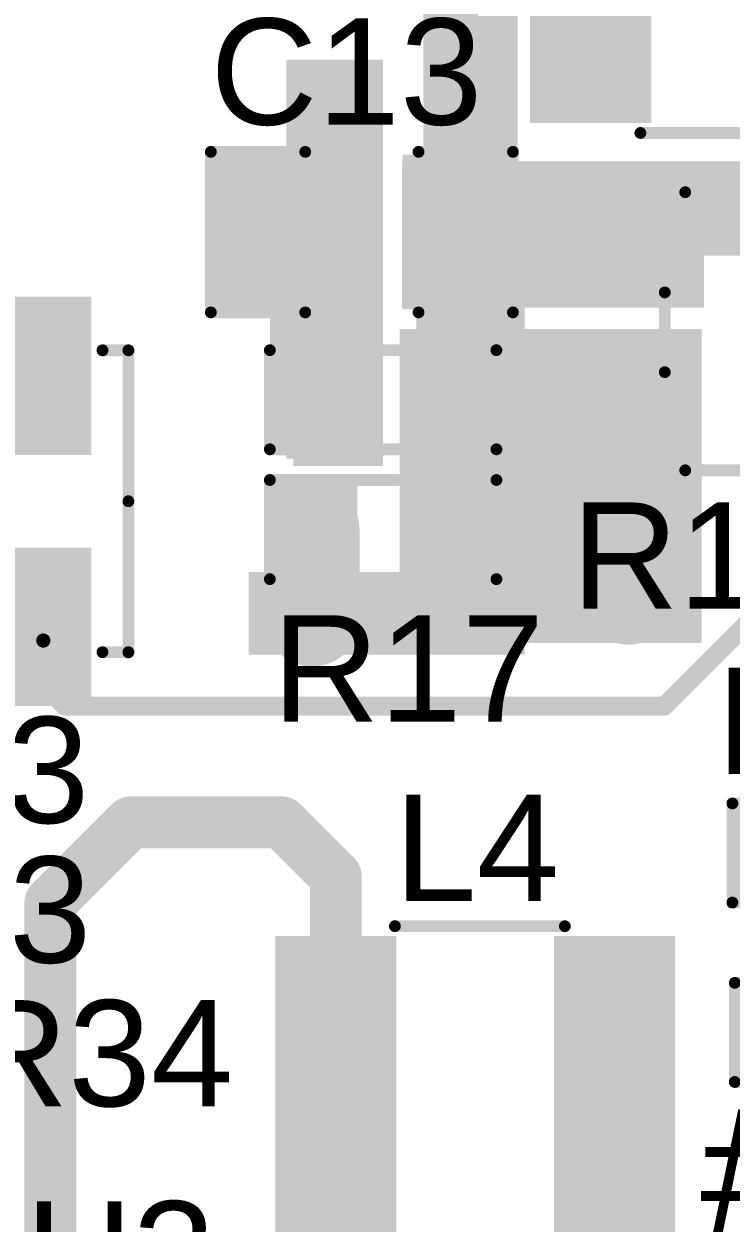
# Model space of a CAD drawing. Header units: millimetres. Extents: x -0.39 to 4.37, y -0.38 to 3.54.
# Drawn here: x 2.328 to 2.627, y 0.141 to 0.649 of the extents above; entities that cross this region are included whole.
import ezdxf

# ---------------------------------------------------------------- set-up
doc = ezdxf.new("R2010")
doc.units = ezdxf.units.MM
doc.header["$MEASUREMENT"] = 0
for name, color, linetype in [('BottomLayer', 5, 'Continuous'), ('BottomPaste', 16, 'Continuous'), ('BottomSolder', 6, 'Continuous'), ('TopLayer', 1, 'Continuous'), ('TopOverlay', 2, 'Continuous'), ('TopPaste', 8, 'Continuous'), ('TopSolder', 216, 'Continuous'), ('ViaHoleLayer', 16, 'Continuous')]:
    doc.layers.add(name, color=color, linetype=linetype)
doc.styles.add('Arial', font='', dxfattribs={"height": 0.2})
doc.styles.get('Arial').set_extended_font_data('Arial')

# ---------------------------------------------------------------- blocks, each defined once
blk = doc.blocks.new('MHP0302_2R2M_4')
at = {"layer": 'TopLayer'}
for points in [[(-0.08268, 0.03937), (-0.02362, 0.03937), (-0.02362, -0.03937), (-0.08268, -0.03937)], [(0.02362, 0.03937), (0.08268, 0.03937), (0.08268, -0.03937), (0.02362, -0.03937)]]:
    blk.add_hatch(color=1, dxfattribs=at).paths.add_polyline_path(points)
at = {"layer": 'TopPaste'}
for points in [[(-0.08268, 0.03937), (-0.02362, 0.03937), (-0.02362, -0.03937), (-0.08268, -0.03937)], [(0.02362, 0.03937), (0.08268, 0.03937), (0.08268, -0.03937), (0.02362, -0.03937)]]:
    blk.add_hatch(color=8, dxfattribs=at).paths.add_polyline_path(points)
at = {"layer": 'TopSolder'}
for points in [[(-0.08668, 0.04337), (-0.01962, 0.04337), (-0.01962, -0.04337), (-0.08668, -0.04337)], [(0.01962, 0.04337), (0.08668, 0.04337), (0.08668, -0.04337), (0.01962, -0.04337)]]:
    blk.add_hatch(color=216, dxfattribs=at).paths.add_polyline_path(points)
at = {"layer": 'TopOverlay', "const_width": 0.005}
for points in [[(0, 0.05906), (-0.06393, 0.05906)], [(-0.06393, 0.04807), (-0.06393, 0.05906)], [(0.064, 0.05906), (0, 0.05906)], [(0.06393, 0.04807), (0.06393, 0.05906)], [(-0.06393, -0.05906), (-0.06393, -0.04807)], [(0.06393, -0.05906), (0.06393, -0.04807)], [(0, -0.05906), (-0.06393, -0.05906)], [(0.064, -0.05906), (0, -0.05906)]]:
    blk.add_lwpolyline(points, dxfattribs=at)
at = {"layer": 'TopOverlay', "const_width": 0.0025}
for points in [[(-0.06518, 0.05906, 1), (-0.06268, 0.05906, 1)], [(-0.06518, 0.05906, 1), (-0.06268, 0.05906, 1)], [(-0.00125, 0.05906, 1), (0.00125, 0.05906, 1)], [(-0.00125, 0.05906, 1), (0.00125, 0.05906, 1)], [(0.06268, 0.05906, 1), (0.06518, 0.05906, 1)], [(0.06275, 0.05906, 1), (0.06525, 0.05906, 1)], [(-0.06518, 0.04807, 1), (-0.06268, 0.04807, 1)], [(0.06268, 0.04807, 1), (0.06518, 0.04807, 1)], [(-0.06518, -0.04807, 1), (-0.06268, -0.04807, 1)], [(0.06268, -0.04807, 1), (0.06518, -0.04807, 1)], [(-0.06518, -0.05906, 1), (-0.06268, -0.05906, 1)], [(-0.06518, -0.05906, 1), (-0.06268, -0.05906, 1)], [(-0.00125, -0.05906, 1), (0.00125, -0.05906, 1)], [(-0.00125, -0.05906, 1), (0.00125, -0.05906, 1)], [(0.06268, -0.05906, 1), (0.06518, -0.05906, 1)], [(0.06275, -0.05906, 1), (0.06525, -0.05906, 1)]]:
    blk.add_lwpolyline(points, format="xyb", close=True, dxfattribs=at)
blk = doc.blocks.new('SOT_23_5_88')
at = {"layer": 'TopLayer'}
for points in [[(-0.07283, 0.04921), (-0.02953, 0.04921), (-0.02953, 0.02559), (-0.07283, 0.02559)], [(0.02953, 0.04921), (0.07283, 0.04921), (0.07283, 0.02559), (0.02953, 0.02559)], [(-0.07283, 0.01181), (-0.02953, 0.01181), (-0.02953, -0.01181), (-0.07283, -0.01181)], [(-0.07283, -0.02559), (-0.02953, -0.02559), (-0.02953, -0.04921), (-0.07283, -0.04921)], [(0.02953, -0.02559), (0.07283, -0.02559), (0.07283, -0.04921), (0.02953, -0.04921)]]:
    blk.add_hatch(color=1, dxfattribs=at).paths.add_polyline_path(points)
at = {"layer": 'TopPaste'}
for points in [[(-0.07283, 0.04921), (-0.02953, 0.04921), (-0.02953, 0.02559), (-0.07283, 0.02559)], [(0.02953, 0.04921), (0.07283, 0.04921), (0.07283, 0.02559), (0.02953, 0.02559)], [(-0.07283, 0.01181), (-0.02953, 0.01181), (-0.02953, -0.01181), (-0.07283, -0.01181)], [(-0.07283, -0.02559), (-0.02953, -0.02559), (-0.02953, -0.04921), (-0.07283, -0.04921)], [(0.02953, -0.02559), (0.07283, -0.02559), (0.07283, -0.04921), (0.02953, -0.04921)]]:
    blk.add_hatch(color=8, dxfattribs=at).paths.add_polyline_path(points)
at = {"layer": 'TopSolder'}
for points in [[(-0.07683, 0.05321), (-0.02553, 0.05321), (-0.02553, 0.02159), (-0.07683, 0.02159)], [(0.02553, 0.05321), (0.07683, 0.05321), (0.07683, 0.02159), (0.02553, 0.02159)], [(-0.07683, 0.01581), (-0.02553, 0.01581), (-0.02553, -0.01581), (-0.07683, -0.01581)], [(-0.07683, -0.02159), (-0.02553, -0.02159), (-0.02553, -0.05321), (-0.07683, -0.05321)], [(0.02553, -0.02159), (0.07683, -0.02159), (0.07683, -0.05321), (0.02553, -0.05321)]]:
    blk.add_hatch(color=216, dxfattribs=at).paths.add_polyline_path(points)
at = {"layer": 'TopOverlay'}
for points, const_width in [([(-0.0615, 0.0615, 1), (-0.06843, 0.0615, 1)], 0.01), ([(-0.07093, 0.0615, 1), (-0.06593, 0.0615, 1)], 0.005), ([(-0.064, 0.0615, 1), (-0.059, 0.0615, 1)], 0.005), ([(-0.0307, 0.0589, 1), (-0.0282, 0.0589, 1)], 0.0025), ([(0.02473, 0.0589, 1), (0.02723, 0.0589, 1)], 0.0025), ([(0.0334, 0.01732, 1), (0.0359, 0.01732, 1)], 0.0025), ([(0.0334, -0.01646, 1), (0.0359, -0.01646, 1)], 0.0025), ([(-0.0307, -0.0589, 1), (-0.0282, -0.0589, 1)], 0.0025), ([(0.02473, -0.0589, 1), (0.02723, -0.0589, 1)], 0.0025)]:
    blk.add_lwpolyline(points, format="xyb", close=True, dxfattribs=dict(at, const_width=const_width))
at = {"layer": 'TopOverlay', "const_width": 0.005}
for points in [[(0.02598, 0.0589), (-0.02945, 0.0589)], [(0.03465, 0.01732), (0.03465, -0.01646)], [(0.02598, -0.0589), (-0.02945, -0.0589)]]:
    blk.add_lwpolyline(points, dxfattribs=at)
blk = doc.blocks.new('RES0603_177')
at = {"layer": 'TopLayer'}
for points in [[(-0.015, 0.0175), (-0.015, -0.0175), (-0.045, -0.0175), (-0.045, 0.0175)], [(0.045, 0.0175), (0.045, -0.0175), (0.015, -0.0175), (0.015, 0.0175)]]:
    blk.add_hatch(color=1, dxfattribs=at).paths.add_polyline_path(points)
at = {"layer": 'TopPaste'}
for points in [[(-0.015, 0.0175), (-0.015, -0.0175), (-0.045, -0.0175), (-0.045, 0.0175)], [(0.045, 0.0175), (0.045, -0.0175), (0.015, -0.0175), (0.015, 0.0175)]]:
    blk.add_hatch(color=8, dxfattribs=at).paths.add_polyline_path(points)
at = {"layer": 'TopSolder'}
for points in [[(-0.011, 0.0215), (-0.011, -0.0215), (-0.049, -0.0215), (-0.049, 0.0215)], [(0.049, 0.0215), (0.049, -0.0215), (0.011, -0.0215), (0.011, 0.0215)]]:
    blk.add_hatch(color=216, dxfattribs=at).paths.add_polyline_path(points)
at = {"layer": 'TopOverlay', "const_width": 0.005}
for points in [[(-0.048, 0.021), (0.048, 0.021)], [(-0.048, -0.021), (-0.048, 0.021)], [(0.048, -0.021), (0.048, 0.021)], [(-0.048, -0.021), (0.048, -0.021)]]:
    blk.add_lwpolyline(points, dxfattribs=at)
at = {"layer": 'TopOverlay', "const_width": 0.0025}
for points in [[(-0.04925, 0.021, 1), (-0.04675, 0.021, 1)], [(-0.04925, 0.021, 1), (-0.04675, 0.021, 1)], [(0.04675, 0.021, 1), (0.04925, 0.021, 1)], [(0.04675, 0.021, 1), (0.04925, 0.021, 1)], [(-0.04925, -0.021, 1), (-0.04675, -0.021, 1)], [(-0.04925, -0.021, 1), (-0.04675, -0.021, 1)], [(0.04675, -0.021, 1), (0.04925, -0.021, 1)], [(0.04675, -0.021, 1), (0.04925, -0.021, 1)]]:
    blk.add_lwpolyline(points, format="xyb", close=True, dxfattribs=at)
blk = doc.blocks.new('RES0603_178')
at = {"layer": 'TopLayer'}
for points in [[(-0.015, 0.0175), (-0.015, -0.0175), (-0.045, -0.0175), (-0.045, 0.0175)], [(0.045, 0.0175), (0.045, -0.0175), (0.015, -0.0175), (0.015, 0.0175)]]:
    blk.add_hatch(color=1, dxfattribs=at).paths.add_polyline_path(points)
at = {"layer": 'TopPaste'}
for points in [[(-0.015, 0.0175), (-0.015, -0.0175), (-0.045, -0.0175), (-0.045, 0.0175)], [(0.045, 0.0175), (0.045, -0.0175), (0.015, -0.0175), (0.015, 0.0175)]]:
    blk.add_hatch(color=8, dxfattribs=at).paths.add_polyline_path(points)
at = {"layer": 'TopSolder'}
for points in [[(-0.011, 0.0215), (-0.011, -0.0215), (-0.049, -0.0215), (-0.049, 0.0215)], [(0.049, 0.0215), (0.049, -0.0215), (0.011, -0.0215), (0.011, 0.0215)]]:
    blk.add_hatch(color=216, dxfattribs=at).paths.add_polyline_path(points)
at = {"layer": 'TopOverlay', "const_width": 0.005}
for points in [[(-0.048, -0.021), (-0.048, 0.021)], [(-0.048, 0.021), (0.048, 0.021)], [(0.048, -0.021), (0.048, 0.021)], [(-0.048, -0.021), (0.048, -0.021)]]:
    blk.add_lwpolyline(points, dxfattribs=at)
at = {"layer": 'TopOverlay', "const_width": 0.0025}
for points in [[(-0.04925, 0.021, 1), (-0.04675, 0.021, 1)], [(-0.04925, 0.021, 1), (-0.04675, 0.021, 1)], [(0.04675, 0.021, 1), (0.04925, 0.021, 1)], [(0.04675, 0.021, 1), (0.04925, 0.021, 1)], [(-0.04925, -0.021, 1), (-0.04675, -0.021, 1)], [(-0.04925, -0.021, 1), (-0.04675, -0.021, 1)], [(0.04675, -0.021, 1), (0.04925, -0.021, 1)], [(0.04675, -0.021, 1), (0.04925, -0.021, 1)]]:
    blk.add_lwpolyline(points, format="xyb", close=True, dxfattribs=at)
blk = doc.blocks.new('RES0603_183')
at = {"layer": 'TopLayer'}
for points in [[(-0.015, 0.0175), (-0.015, -0.0175), (-0.045, -0.0175), (-0.045, 0.0175)], [(0.045, 0.0175), (0.045, -0.0175), (0.015, -0.0175), (0.015, 0.0175)]]:
    blk.add_hatch(color=1, dxfattribs=at).paths.add_polyline_path(points)
at = {"layer": 'TopPaste'}
for points in [[(-0.015, 0.0175), (-0.015, -0.0175), (-0.045, -0.0175), (-0.045, 0.0175)], [(0.045, 0.0175), (0.045, -0.0175), (0.015, -0.0175), (0.015, 0.0175)]]:
    blk.add_hatch(color=8, dxfattribs=at).paths.add_polyline_path(points)
at = {"layer": 'TopSolder'}
for points in [[(-0.011, 0.0215), (-0.011, -0.0215), (-0.049, -0.0215), (-0.049, 0.0215)], [(0.049, 0.0215), (0.049, -0.0215), (0.011, -0.0215), (0.011, 0.0215)]]:
    blk.add_hatch(color=216, dxfattribs=at).paths.add_polyline_path(points)
at = {"layer": 'TopOverlay', "const_width": 0.005}
for points in [[(-0.048, 0.021), (0.048, 0.021)], [(-0.048, -0.021), (-0.048, 0.021)], [(0.048, -0.021), (0.048, 0.021)], [(-0.048, -0.021), (0.048, -0.021)]]:
    blk.add_lwpolyline(points, dxfattribs=at)
at = {"layer": 'TopOverlay', "const_width": 0.0025}
for points in [[(-0.04925, 0.021, 1), (-0.04675, 0.021, 1)], [(-0.04925, 0.021, 1), (-0.04675, 0.021, 1)], [(0.04675, 0.021, 1), (0.04925, 0.021, 1)], [(0.04675, 0.021, 1), (0.04925, 0.021, 1)], [(-0.04925, -0.021, 1), (-0.04675, -0.021, 1)], [(-0.04925, -0.021, 1), (-0.04675, -0.021, 1)], [(0.04675, -0.021, 1), (0.04925, -0.021, 1)], [(0.04675, -0.021, 1), (0.04925, -0.021, 1)]]:
    blk.add_lwpolyline(points, format="xyb", close=True, dxfattribs=at)
blk = doc.blocks.new('RES0603_184')
at = {"layer": 'TopLayer'}
for points in [[(-0.015, 0.0175), (-0.015, -0.0175), (-0.045, -0.0175), (-0.045, 0.0175)], [(0.045, 0.0175), (0.045, -0.0175), (0.015, -0.0175), (0.015, 0.0175)]]:
    blk.add_hatch(color=1, dxfattribs=at).paths.add_polyline_path(points)
at = {"layer": 'TopPaste'}
for points in [[(-0.015, 0.0175), (-0.015, -0.0175), (-0.045, -0.0175), (-0.045, 0.0175)], [(0.045, 0.0175), (0.045, -0.0175), (0.015, -0.0175), (0.015, 0.0175)]]:
    blk.add_hatch(color=8, dxfattribs=at).paths.add_polyline_path(points)
at = {"layer": 'TopSolder'}
for points in [[(-0.011, 0.0215), (-0.011, -0.0215), (-0.049, -0.0215), (-0.049, 0.0215)], [(0.049, 0.0215), (0.049, -0.0215), (0.011, -0.0215), (0.011, 0.0215)]]:
    blk.add_hatch(color=216, dxfattribs=at).paths.add_polyline_path(points)
at = {"layer": 'TopOverlay', "const_width": 0.005}
for points in [[(-0.048, -0.021), (-0.048, 0.021)], [(-0.048, 0.021), (0.048, 0.021)], [(0.048, -0.021), (0.048, 0.021)], [(-0.048, -0.021), (0.048, -0.021)]]:
    blk.add_lwpolyline(points, dxfattribs=at)
at = {"layer": 'TopOverlay', "const_width": 0.0025}
for points in [[(-0.04925, 0.021, 1), (-0.04675, 0.021, 1)], [(-0.04925, 0.021, 1), (-0.04675, 0.021, 1)], [(0.04675, 0.021, 1), (0.04925, 0.021, 1)], [(0.04675, 0.021, 1), (0.04925, 0.021, 1)], [(-0.04925, -0.021, 1), (-0.04675, -0.021, 1)], [(-0.04925, -0.021, 1), (-0.04675, -0.021, 1)], [(0.04675, -0.021, 1), (0.04925, -0.021, 1)], [(0.04675, -0.021, 1), (0.04925, -0.021, 1)]]:
    blk.add_lwpolyline(points, format="xyb", close=True, dxfattribs=at)
blk = doc.blocks.new('MWPY4020_3R3M_T_232')
at = {"layer": 'TopLayer'}
for points in [[(-0.08071, 0.07283), (-0.0374, 0.07283), (-0.0374, -0.07283), (-0.08071, -0.07283)], [(0.0374, 0.07283), (0.08071, 0.07283), (0.08071, -0.07283), (0.0374, -0.07283)]]:
    blk.add_hatch(color=1, dxfattribs=at).paths.add_polyline_path(points)
at = {"layer": 'TopPaste'}
for points in [[(-0.08071, 0.07283), (-0.0374, 0.07283), (-0.0374, -0.07283), (-0.08071, -0.07283)], [(0.0374, 0.07283), (0.08071, 0.07283), (0.08071, -0.07283), (0.0374, -0.07283)]]:
    blk.add_hatch(color=8, dxfattribs=at).paths.add_polyline_path(points)
at = {"layer": 'TopSolder'}
for points in [[(-0.08471, 0.07683), (-0.0334, 0.07683), (-0.0334, -0.07683), (-0.08471, -0.07683)], [(0.0334, 0.07683), (0.08471, 0.07683), (0.08471, -0.07683), (0.0334, -0.07683)]]:
    blk.add_hatch(color=216, dxfattribs=at).paths.add_polyline_path(points)
at = {"layer": 'TopOverlay', "const_width": 0.005}
for points in [[(-0.038, 0.081), (0.034, 0.081)], [(-0.038, -0.081), (0.034, -0.081)]]:
    blk.add_lwpolyline(points, dxfattribs=at)
at = {"layer": 'TopOverlay', "const_width": 0.0025}
for points in [[(-0.03925, 0.081, 1), (-0.03675, 0.081, 1)], [(0.03275, 0.081, 1), (0.03525, 0.081, 1)], [(-0.03925, -0.081, 1), (-0.03675, -0.081, 1)], [(0.03275, -0.081, 1), (0.03525, -0.081, 1)]]:
    blk.add_lwpolyline(points, format="xyb", close=True, dxfattribs=at)
blk = doc.blocks.new('MWPY4020_3R3M_T_233')
at = {"layer": 'TopLayer'}
for points in [[(-0.08071, 0.07283), (-0.0374, 0.07283), (-0.0374, -0.07283), (-0.08071, -0.07283)], [(0.0374, 0.07283), (0.08071, 0.07283), (0.08071, -0.07283), (0.0374, -0.07283)]]:
    blk.add_hatch(color=1, dxfattribs=at).paths.add_polyline_path(points)
at = {"layer": 'TopPaste'}
for points in [[(-0.08071, 0.07283), (-0.0374, 0.07283), (-0.0374, -0.07283), (-0.08071, -0.07283)], [(0.0374, 0.07283), (0.08071, 0.07283), (0.08071, -0.07283), (0.0374, -0.07283)]]:
    blk.add_hatch(color=8, dxfattribs=at).paths.add_polyline_path(points)
at = {"layer": 'TopSolder'}
for points in [[(-0.08471, 0.07683), (-0.0334, 0.07683), (-0.0334, -0.07683), (-0.08471, -0.07683)], [(0.0334, 0.07683), (0.08471, 0.07683), (0.08471, -0.07683), (0.0334, -0.07683)]]:
    blk.add_hatch(color=216, dxfattribs=at).paths.add_polyline_path(points)
at = {"layer": 'TopOverlay', "const_width": 0.005}
for points in [[(0.034, 0.081), (-0.038, 0.081)], [(0.034, -0.081), (-0.038, -0.081)]]:
    blk.add_lwpolyline(points, dxfattribs=at)
at = {"layer": 'TopOverlay', "const_width": 0.0025}
for points in [[(-0.03925, 0.081, 1), (-0.03675, 0.081, 1)], [(0.03275, 0.081, 1), (0.03525, 0.081, 1)], [(-0.03925, -0.081, 1), (-0.03675, -0.081, 1)], [(0.03275, -0.081, 1), (0.03525, -0.081, 1)]]:
    blk.add_lwpolyline(points, format="xyb", close=True, dxfattribs=at)
blk = doc.blocks.new('C__0603_B_297')
at = {"layer": 'BottomLayer'}
for points in [[(-0.015, 0.0175), (-0.015, -0.0175), (-0.045, -0.0175), (-0.045, 0.0175)], [(0.045, 0.0175), (0.045, -0.0175), (0.015, -0.0175), (0.015, 0.0175)]]:
    blk.add_hatch(color=5, dxfattribs=at).paths.add_polyline_path(points)
at = {"layer": 'BottomPaste'}
for points in [[(-0.015, 0.0175), (-0.015, -0.0175), (-0.045, -0.0175), (-0.045, 0.0175)], [(0.045, 0.0175), (0.045, -0.0175), (0.015, -0.0175), (0.015, 0.0175)]]:
    blk.add_hatch(color=16, dxfattribs=at).paths.add_polyline_path(points)
at = {"layer": 'BottomSolder'}
for points in [[(-0.011, 0.0215), (-0.011, -0.0215), (-0.049, -0.0215), (-0.049, 0.0215)], [(0.049, 0.0215), (0.049, -0.0215), (0.011, -0.0215), (0.011, 0.0215)]]:
    blk.add_hatch(color=6, dxfattribs=at).paths.add_polyline_path(points)
blk = doc.blocks.new('C__0402_B_303')
at = {"layer": 'BottomLayer'}
for points in [[(-0.0095, 0.0125), (-0.0095, -0.0125), (-0.0275, -0.0125), (-0.0275, 0.0125)], [(0.0275, 0.0125), (0.0275, -0.0125), (0.0095, -0.0125), (0.0095, 0.0125)]]:
    blk.add_hatch(color=5, dxfattribs=at).paths.add_polyline_path(points)
at = {"layer": 'BottomPaste'}
for points in [[(-0.0095, 0.0125), (-0.0095, -0.0125), (-0.0275, -0.0125), (-0.0275, 0.0125)], [(0.0275, 0.0125), (0.0275, -0.0125), (0.0095, -0.0125), (0.0095, 0.0125)]]:
    blk.add_hatch(color=16, dxfattribs=at).paths.add_polyline_path(points)
at = {"layer": 'BottomSolder'}
for points in [[(-0.00714, 0.01486), (-0.00714, -0.01486), (-0.02986, -0.01486), (-0.02986, 0.01486)], [(0.02986, 0.01486), (0.02986, -0.01486), (0.00714, -0.01486), (0.00714, 0.01486)]]:
    blk.add_hatch(color=6, dxfattribs=at).paths.add_polyline_path(points)
blk = doc.blocks.new('CAP0805_304')
at = {"layer": 'TopLayer'}
for points in [[(-0.06, 0.03), (-0.02, 0.03), (-0.02, -0.03), (-0.06, -0.03)], [(0.02, 0.03), (0.06, 0.03), (0.06, -0.03), (0.02, -0.03)]]:
    blk.add_hatch(color=1, dxfattribs=at).paths.add_polyline_path(points)
at = {"layer": 'TopPaste'}
for points in [[(-0.06, 0.03), (-0.02, 0.03), (-0.02, -0.03), (-0.06, -0.03)], [(0.02, 0.03), (0.06, 0.03), (0.06, -0.03), (0.02, -0.03)]]:
    blk.add_hatch(color=8, dxfattribs=at).paths.add_polyline_path(points)
at = {"layer": 'TopSolder'}
for points in [[(-0.06276, 0.03276), (-0.01724, 0.03276), (-0.01724, -0.03276), (-0.06276, -0.03276)], [(0.01724, 0.03276), (0.06276, 0.03276), (0.06276, -0.03276), (0.01724, -0.03276)]]:
    blk.add_hatch(color=216, dxfattribs=at).paths.add_polyline_path(points)
at = {"layer": 'TopOverlay', "const_width": 0.005}
for points in [[(-0.064, 0.034), (-0.064, -0.034)], [(-0.024, 0.034), (-0.064, 0.034)], [(0.064, 0.034), (0.024, 0.034)], [(0.064, 0.034), (0.064, -0.034)], [(-0.024, -0.034), (-0.064, -0.034)], [(0.064, -0.034), (0.024, -0.034)]]:
    blk.add_lwpolyline(points, dxfattribs=at)
at = {"layer": 'TopOverlay', "const_width": 0.0025}
for points in [[(-0.06525, 0.034, 1), (-0.06275, 0.034, 1)], [(-0.06525, 0.034, 1), (-0.06275, 0.034, 1)], [(-0.02525, 0.034, 1), (-0.02275, 0.034, 1)], [(0.02275, 0.034, 1), (0.02525, 0.034, 1)], [(0.06275, 0.034, 1), (0.06525, 0.034, 1)], [(0.06275, 0.034, 1), (0.06525, 0.034, 1)], [(-0.06525, -0.034, 1), (-0.06275, -0.034, 1)], [(-0.06525, -0.034, 1), (-0.06275, -0.034, 1)], [(-0.02525, -0.034, 1), (-0.02275, -0.034, 1)], [(0.02275, -0.034, 1), (0.02525, -0.034, 1)], [(0.06275, -0.034, 1), (0.06525, -0.034, 1)], [(0.06275, -0.034, 1), (0.06525, -0.034, 1)]]:
    blk.add_lwpolyline(points, format="xyb", close=True, dxfattribs=at)
blk = doc.blocks.new('C__0603_B_305')
at = {"layer": 'BottomLayer'}
for points in [[(-0.015, 0.0175), (-0.015, -0.0175), (-0.045, -0.0175), (-0.045, 0.0175)], [(0.045, 0.0175), (0.045, -0.0175), (0.015, -0.0175), (0.015, 0.0175)]]:
    blk.add_hatch(color=5, dxfattribs=at).paths.add_polyline_path(points)
at = {"layer": 'BottomPaste'}
for points in [[(-0.015, 0.0175), (-0.015, -0.0175), (-0.045, -0.0175), (-0.045, 0.0175)], [(0.045, 0.0175), (0.045, -0.0175), (0.015, -0.0175), (0.015, 0.0175)]]:
    blk.add_hatch(color=16, dxfattribs=at).paths.add_polyline_path(points)
at = {"layer": 'BottomSolder'}
for points in [[(-0.011, 0.0215), (-0.011, -0.0215), (-0.049, -0.0215), (-0.049, 0.0215)], [(0.049, 0.0215), (0.049, -0.0215), (0.011, -0.0215), (0.011, 0.0215)]]:
    blk.add_hatch(color=6, dxfattribs=at).paths.add_polyline_path(points)

msp = doc.modelspace()

# ---------------------------------------------------------------- hatches: boundary and pattern name
at = {"layer": 'BottomLayer'}
for points in [[(2.43882, 0.46482), (2.47982, 0.46482), (2.47982, 0.63382), (2.43882, 0.63382)], [(2.53982, 0.54882), (2.49382, 0.54882), (2.49382, 0.38182), (2.53982, 0.38182)], [(2.56382, 0.38782), (2.59982, 0.38782), (2.59982, 0.44682), (2.56382, 0.44682)], [(2.42282, 0.38182), (2.53982, 0.38182), (2.53982, 0.41682), (2.42282, 0.41682)]]:
    msp.add_hatch(color=5, dxfattribs=at).paths.add_polyline_path(points)
h = msp.add_hatch(color=5, dxfattribs=at)
edge = h.paths.add_edge_path()
edge.add_arc((2.46082, 0.59709), 0.00591, 0, 360)
h = msp.add_hatch(color=5, dxfattribs=at)
edge = h.paths.add_edge_path()
edge.add_arc((2.56382, 0.57082), 0.01181, 0, 360)
h = msp.add_hatch(color=5, dxfattribs=at)
edge = h.paths.add_edge_path()
edge.add_arc((2.58382, 0.40182), 0.01181, 0, 360)
h = msp.add_hatch(color=5, dxfattribs=at)
edge = h.paths.add_edge_path()
edge.add_arc((2.44982, 0.39682), 0.01181, 0, 360)
at = {"layer": 'BottomSolder'}
h = msp.add_hatch(color=6, dxfattribs=at)
edge = h.paths.add_edge_path()
edge.add_arc((2.46082, 0.59709), 0.00991, 0, 360)
h = msp.add_hatch(color=6, dxfattribs=at)
edge = h.paths.add_edge_path()
edge.add_arc((2.56382, 0.57082), 0.01581, 0, 360)
h = msp.add_hatch(color=6, dxfattribs=at)
edge = h.paths.add_edge_path()
edge.add_arc((2.58382, 0.40182), 0.01581, 0, 360)
h = msp.add_hatch(color=6, dxfattribs=at)
edge = h.paths.add_edge_path()
edge.add_arc((2.44982, 0.39682), 0.01581, 0, 360)
at = {"layer": 'TopLayer'}
h = msp.add_hatch(color=1, dxfattribs=at)
edge = h.paths.add_edge_path()
edge.add_arc((2.46082, 0.59709), 0.00591, 0, 360)
for points in [[(2.43182, 0.47182), (2.46482, 0.47182), (2.46482, 0.59082), (2.43182, 0.59082)], [(2.48782, 0.52882), (2.61582, 0.52882), (2.61582, 0.59082), (2.48782, 0.59082)], [(2.48682, 0.38682), (2.61482, 0.38682), (2.61482, 0.51982), (2.48682, 0.51982)]]:
    msp.add_hatch(color=1, dxfattribs=at).paths.add_polyline_path(points)
h = msp.add_hatch(color=1, dxfattribs=at)
edge = h.paths.add_edge_path()
edge.add_arc((2.56382, 0.57082), 0.01181, 0, 360)
h = msp.add_hatch(color=1, dxfattribs=at)
edge = h.paths.add_edge_path()
edge.add_arc((2.58382, 0.40182), 0.01181, 0, 360)
h = msp.add_hatch(color=1, dxfattribs=at)
edge = h.paths.add_edge_path()
edge.add_arc((2.44982, 0.39682), 0.01181, 0, 360)
at = {"layer": 'TopSolder'}
h = msp.add_hatch(color=216, dxfattribs=at)
edge = h.paths.add_edge_path()
edge.add_arc((2.46082, 0.59709), 0.00991, 0, 360)
h = msp.add_hatch(color=216, dxfattribs=at)
edge = h.paths.add_edge_path()
edge.add_arc((2.56382, 0.57082), 0.01581, 0, 360)
h = msp.add_hatch(color=216, dxfattribs=at)
edge = h.paths.add_edge_path()
edge.add_arc((2.58382, 0.40182), 0.01581, 0, 360)
h = msp.add_hatch(color=216, dxfattribs=at)
edge = h.paths.add_edge_path()
edge.add_arc((2.44982, 0.39682), 0.01581, 0, 360)
at = {"layer": 'ViaHoleLayer'}
h = msp.add_hatch(color=16, dxfattribs=at)
edge = h.paths.add_edge_path()
edge.add_arc((2.46082, 0.59709), 0.00394, 0, 360)
h = msp.add_hatch(color=16, dxfattribs=at)
edge = h.paths.add_edge_path()
edge.add_arc((2.56382, 0.57082), 0.00591, 0, 360)
h = msp.add_hatch(color=16, dxfattribs=at)
edge = h.paths.add_edge_path()
edge.add_arc((2.58382, 0.40182), 0.00591, 0, 360)
h = msp.add_hatch(color=16, dxfattribs=at)
edge = h.paths.add_edge_path()
edge.add_arc((2.44982, 0.39682), 0.00591, 0, 360)

# ---------------------------------------------------------------- linework, layer by layer
at = {"layer": 'BottomLayer'}
for points, const_width in [([(2.51682, 0.47982), (2.51682, 0.73182)], 0.04), ([(2.56382, 0.57082), (2.75882, 0.57082)], 0.04), ([(2.26518, 0.43982), (2.345, 0.36)], 0.008), ([(2.599, 0.36), (2.64882, 0.40982)], 0.008), ([(2.345, 0.36), (2.599, 0.36)], 0.008)]:
    msp.add_lwpolyline(points, dxfattribs=dict(at, const_width=const_width))
for points, const_width in [([(2.55382, 0.57082, 1), (2.57382, 0.57082, 1)], 0.02), ([(2.50682, 0.47982, 1), (2.52682, 0.47982, 1)], 0.02), ([(2.343, 0.36, 1), (2.347, 0.36, 1)], 0.004), ([(2.343, 0.36, 1), (2.347, 0.36, 1)], 0.004), ([(2.597, 0.36, 1), (2.601, 0.36, 1)], 0.004), ([(2.597, 0.36, 1), (2.601, 0.36, 1)], 0.004)]:
    msp.add_lwpolyline(points, format="xyb", close=True, dxfattribs=dict(at, const_width=const_width))
at = {"layer": 'TopLayer'}
for points, const_width in [([(2.43982, 0.57982), (2.45709, 0.59709)], 0.022), ([(2.45709, 0.59709), (2.46082, 0.59709)], 0.022), ([(2.43982, 0.56982), (2.43982, 0.57982)], 0.022), ([(2.43082, 0.56082), (2.43982, 0.56982)], 0.022), ([(2.55182, 0.55982), (2.56282, 0.57082)], 0.022), ([(2.56282, 0.57082), (2.56382, 0.57082)], 0.022), ([(2.55082, 0.45332), (2.58382, 0.42032)], 0.022), ([(2.44982, 0.39682), (2.44982, 0.43482)], 0.04), ([(2.58382, 0.40182), (2.58382, 0.42032)], 0.022), ([(1.9452, 0.38782), (2.33582, 0.38782)], 0.006), ([(2.33882, 0.27682), (2.37282, 0.31082)], 0.022), ([(2.37282, 0.31082), (2.43682, 0.31082)], 0.022), ([(2.43682, 0.31082), (2.45977, 0.28788)], 0.022), ([(2.45977, 0.18582), (2.45977, 0.28788)], 0.022), ([(2.33882, 0.00987), (2.33882, 0.27682)], 0.022), ([(2.57788, 0.00977), (2.57788, 0.18582)], 0.022)]:
    msp.add_lwpolyline(points, dxfattribs=dict(at, const_width=const_width))
for points, const_width in [([(2.45159, 0.59709, 1), (2.46259, 0.59709, 1)], 0.011), ([(2.45159, 0.59709, 1), (2.46259, 0.59709, 1)], 0.011), ([(2.45532, 0.59709, 1), (2.46632, 0.59709, 1)], 0.011), ([(2.43432, 0.57982, 1), (2.44532, 0.57982, 1)], 0.011), ([(2.43432, 0.57982, 1), (2.44532, 0.57982, 1)], 0.011), ([(2.43432, 0.56982, 1), (2.44532, 0.56982, 1)], 0.011), ([(2.43432, 0.56982, 1), (2.44532, 0.56982, 1)], 0.011), ([(2.55732, 0.57082, 1), (2.56832, 0.57082, 1)], 0.011), ([(2.55732, 0.57082, 1), (2.56832, 0.57082, 1)], 0.011), ([(2.55832, 0.57082, 1), (2.56932, 0.57082, 1)], 0.011), ([(2.42532, 0.56082, 1), (2.43632, 0.56082, 1)], 0.011), ([(2.54632, 0.55982, 1), (2.55732, 0.55982, 1)], 0.011), ([(2.54532, 0.45332, 1), (2.55632, 0.45332, 1)], 0.011), ([(2.43982, 0.43482, 1), (2.45982, 0.43482, 1)], 0.02), ([(2.57832, 0.42032, 1), (2.58932, 0.42032, 1)], 0.011), ([(2.57832, 0.42032, 1), (2.58932, 0.42032, 1)], 0.011), ([(2.43982, 0.39682, 1), (2.45982, 0.39682, 1)], 0.02), ([(2.57832, 0.40182, 1), (2.58932, 0.40182, 1)], 0.011), ([(2.33432, 0.38782, 1), (2.33732, 0.38782, 1)], 0.003), ([(2.36732, 0.31082, 1), (2.37832, 0.31082, 1)], 0.011), ([(2.36732, 0.31082, 1), (2.37832, 0.31082, 1)], 0.011), ([(2.43132, 0.31082, 1), (2.44232, 0.31082, 1)], 0.011), ([(2.43132, 0.31082, 1), (2.44232, 0.31082, 1)], 0.011), ([(2.45427, 0.28788, 1), (2.46527, 0.28788, 1)], 0.011), ([(2.45427, 0.28788, 1), (2.46527, 0.28788, 1)], 0.011), ([(2.33332, 0.27682, 1), (2.34432, 0.27682, 1)], 0.011), ([(2.33332, 0.27682, 1), (2.34432, 0.27682, 1)], 0.011), ([(2.45427, 0.18582, 1), (2.46527, 0.18582, 1)], 0.011), ([(2.57238, 0.18582, 1), (2.58338, 0.18582, 1)], 0.011)]:
    msp.add_lwpolyline(points, format="xyb", close=True, dxfattribs=dict(at, const_width=const_width))
at = {"layer": 'TopOverlay', "const_width": 0.01}
msp.add_lwpolyline([(2.53782, 0.46482), (2.55032, 0.45232)], dxfattribs=at)
at = {"layer": 'TopOverlay', "const_width": 0.005}
for points in [[(2.53532, 0.46482, 1), (2.54032, 0.46482, 1)], [(2.54782, 0.45232, 1), (2.55282, 0.45232, 1)]]:
    msp.add_lwpolyline(points, format="xyb", close=True, dxfattribs=at)

# ---------------------------------------------------------------- block references
for name, p in [('MWPY4020_3R3M_T_232', (2.62682, 0.68382)), ('RES0603_177', (2.47982, 0.48982)), ('C__0603_B_305', (2.49082, 0.48332)), ('RES0603_178', (2.47982, 0.43482)), ('RES0603_184', (2.67582, 0.29782)), ('RES0603_183', (2.67682, 0.22182))]:
    msp.add_blockref(name, p)
for name, p, rotation in [('CAP0805_304', (2.47082, 0.56082), 180), ('SOT_23_5_88', (2.63382, 0.51882), 180), ('C__0402_B_303', (2.48682, 0.53382), 180), ('MHP0302_2R2M_4', (2.31282, 0.44682), 270), ('C__0603_B_297', (2.55182, 0.42882), 180), ('MWPY4020_3R3M_T_233', (2.51882, 0.18582), 180)]:
    msp.add_blockref(name, p, dxfattribs=dict(rotation=rotation))

# ---------------------------------------------------------------- texts
at = {"layer": 'TopOverlay', "style": 'Arial'}
for s, p in [('C13', (2.40659, 0.60633)), ('R18', (2.55959, 0.40133)), ('R17', (2.43277, 0.35351)), ('R11', (2.62109, 0.33133)), ('R33', (2.24002, 0.31051)), ('L4', (2.48451, 0.27751)), ('C43', (2.24084, 0.25133)), ('R34', (2.30102, 0.19051)), ('U3', (2.32833, 0.10533))]:
    msp.add_text(s, height=0.045, dxfattribs=at).set_placement(p)
msp.add_text('#', height=0.055, rotation=180, dxfattribs=at).set_placement((2.65682, 0.18923))

doc.saveas('drawing.dxf')
